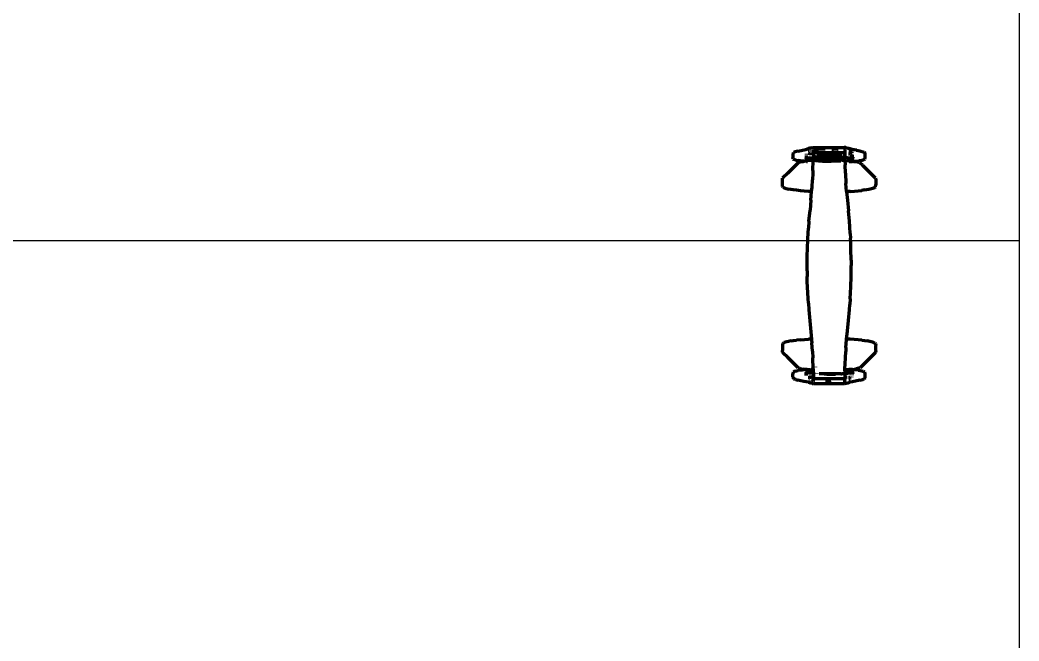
# Model space of a CAD drawing. Header units: millimetres. Extents: x 4307 to 31003, y 2809 to 20009.
# Drawn here: x 16330 to 17092, y 12804 to 13278 of the extents above; entities that cross this region are included whole.
import ezdxf

# ---------------------------------------------------------------- set-up
doc = ezdxf.new("R2010")
doc.units = ezdxf.units.MM
doc.layers.add('ProfileEdges', color=7, linetype='Continuous')

msp = doc.modelspace()

# ---------------------------------------------------------------- linework, layer by layer
msp.add_line((14569.22, 13109.79), (17092.49, 13109.79))
msp.add_lwpolyline([(14569.22, 13732.12), (17092.49, 13732.12), (17092.49, 12487.45), (14569.22, 12487.45)], close=True)
at = {"layer": 'ProfileEdges', "lineweight": 211}
for p, q in [((16920, 13175.89), (16919.86, 13175.66)), ((16919.86, 13175.66), (16919.86, 13173.19)), ((16920, 13175.89), (16920.09, 13176.26)), ((16920.09, 13176.26), (16920.18, 13176.49)), ((16920.29, 13177.06), (16920.18, 13176.49)), ((16921.51, 13177.61), (16920.29, 13177.06)), ((16923.57, 13178.04), (16921.51, 13177.61)), ((16923.57, 13178.04), (16929.75, 13179.38)), ((16929.75, 13179.38), (16931.86, 13179.95)), ((16929.91, 13174.74), (16929.9, 13173.36)), ((16929.92, 13175.71), (16929.91, 13175.82)), ((16929.92, 13175.71), (16929.92, 13175.43)), ((16930.01, 13175.85), (16930.01, 13175.41)), ((16930.01, 13174.75), (16930.01, 13173.37)), ((16932.47, 13176), (16931.36, 13176.21)), ((16931.73, 13178.5), (16931.57, 13178.44)), ((16931.73, 13178.5), (16932.57, 13178.63)), ((16932.85, 13180.23), (16931.86, 13179.95)), ((16934.68, 13175.76), (16932.72, 13175.97)), ((16934.42, 13180.64), (16932.85, 13180.23)), ((16933.35, 13178.76), (16933.87, 13178.84)), ((16934.42, 13180.64), (16934.99, 13180.75)), ((16935.45, 13175.7), (16934.68, 13175.76)), ((16934.99, 13180.75), (16936.01, 13180.88)), ((16935.43, 13179.01), (16935.07, 13178.98)), ((16935.1, 13176.15), (16935.44, 13175.92)), ((16935.44, 13175.85), (16935.1, 13176.15)), ((16935.43, 13179.01), (16935.43, 13179.09)), ((16935.58, 13179.02), (16935.43, 13179.01)), ((16935.43, 13179.01), (16935.43, 13176.14)), ((16935.56, 13176.28), (16935.43, 13179.01)), ((16935.44, 13176.12), (16935.43, 13176.14)), ((16935.45, 13175.7), (16935.43, 13173.23)), ((16935.44, 13176.08), (16935.44, 13176.12)), ((16935.49, 13176.04), (16935.44, 13176.08)), ((16935.48, 13175.98), (16935.44, 13175.92)), ((16935.44, 13175.92), (16935.44, 13175.85)), ((16935.44, 13175.92), (16935.51, 13175.88)), ((16935.44, 13175.85), (16935.45, 13175.7)), ((16935.52, 13175.84), (16935.44, 13175.85)), ((16935.59, 13175.69), (16935.45, 13175.7)), ((16935.49, 13176.04), (16935.48, 13175.98)), ((16935.48, 13175.98), (16935.51, 13175.88)), ((16935.56, 13176.28), (16935.49, 13176.04)), ((16935.58, 13175.93), (16935.49, 13176.04)), ((16935.51, 13175.88), (16935.52, 13175.84)), ((16935.58, 13175.83), (16935.52, 13175.84)), ((16935.52, 13175.84), (16935.58, 13175.79)), ((16935.76, 13176.97), (16935.56, 13176.28)), ((16935.58, 13175.93), (16935.56, 13176.28)), ((16935.65, 13175.83), (16935.58, 13175.93)), ((16935.58, 13175.83), (16935.58, 13175.93)), ((16935.58, 13175.83), (16935.64, 13175.78)), ((16935.58, 13175.79), (16935.58, 13175.83)), ((16935.59, 13175.69), (16935.58, 13175.79)), ((16935.59, 13175.6), (16935.59, 13175.69)), ((16935.63, 13175.68), (16935.59, 13175.69)), ((16935.64, 13175.75), (16935.64, 13175.78)), ((16936.7, 13177.11), (16935.76, 13176.97)), ((16935.82, 13175.03), (16935.82, 13173.37)), ((16936.84, 13179.13), (16935.96, 13179.05)), ((16936.01, 13180.88), (16958.89, 13180.88)), ((16936.7, 13177.11), (16958.22, 13177.1)), ((16936.84, 13179.13), (16939.39, 13179.31)), ((16944.14, 13179.48), (16939.39, 13179.31)), ((16944.36, 13179.48), (16944.14, 13179.48)), ((16949.62, 13179.48), (16950.81, 13179.46)), ((16953.98, 13179.39), (16950.81, 13179.46)), ((16954.34, 13179.36), (16953.98, 13179.39)), ((16958.22, 13177.1), (16959.22, 13176.93)), ((16958.53, 13179.05), (16959.05, 13179)), ((16960.29, 13180.69), (16958.89, 13180.88)), ((16959.16, 13175.51), (16959.24, 13175.66)), ((16959.34, 13175.85), (16959.17, 13175.81)), ((16959.29, 13175.76), (16959.17, 13175.74)), ((16959.24, 13175.66), (16959.17, 13175.66)), ((16959.44, 13176.56), (16959.21, 13176.67)), ((16959.21, 13176.61), (16959.44, 13176.56)), ((16959.44, 13176.56), (16959.22, 13176.93)), ((16959.24, 13175.66), (16959.29, 13175.76)), ((16959.45, 13175.68), (16959.24, 13175.66)), ((16959.35, 13175.76), (16959.29, 13175.76)), ((16959.33, 13178.98), (16959.49, 13178.96)), ((16959.39, 13175.86), (16959.34, 13175.85)), ((16959.35, 13175.76), (16959.34, 13175.85)), ((16959.45, 13176.07), (16959.39, 13175.86)), ((16959.49, 13178.96), (16959.44, 13176.56)), ((16959.44, 13176.56), (16959.49, 13176.14)), ((16959.49, 13176.11), (16959.45, 13176.07)), ((16959.45, 13176.07), (16959.45, 13175.9)), ((16959.45, 13175.68), (16959.45, 13175.9)), ((16960.14, 13175.72), (16959.45, 13175.68)), ((16959.49, 13174.24), (16959.45, 13175.68)), ((16959.49, 13179.09), (16959.49, 13178.96)), ((16959.49, 13178.96), (16959.99, 13178.91)), ((16959.49, 13176.14), (16959.49, 13176.11)), ((16960.14, 13175.72), (16960.84, 13175.8)), ((16960.29, 13180.69), (16962.07, 13180.19)), ((16962.07, 13180.19), (16962.73, 13180.02)), ((16962.33, 13175.98), (16962.78, 13176.04)), ((16962.42, 13178.61), (16963.3, 13178.46)), ((16965.14, 13179.38), (16962.73, 13180.02)), ((16962.78, 13176.04), (16963.59, 13176.19)), ((16964.16, 13178.19), (16963.54, 13178.4)), ((16964.79, 13177.75), (16964.16, 13178.19)), ((16964.38, 13176.34), (16964.5, 13176.36)), ((16964.91, 13176.56), (16964.5, 13176.36)), ((16964.67, 13175.37), (16964.76, 13175.65)), ((16964.78, 13175.63), (16964.67, 13175.37)), ((16964.79, 13177.75), (16964.92, 13176.65)), ((16964.87, 13174.8), (16964.89, 13175.49)), ((16964.91, 13176.56), (16964.93, 13176.59)), ((16964.93, 13176.59), (16964.92, 13176.65)), ((16965.02, 13175.32), (16965.07, 13174.73)), ((16968.29, 13178.68), (16965.14, 13179.38)), ((16968.29, 13178.68), (16971.06, 13178.17)), ((16971.06, 13178.17), (16974.33, 13177.19)), ((16974.33, 13177.19), (16974.83, 13176.81)), ((16974.83, 13176.81), (16974.96, 13176.58)), ((16975.06, 13175.66), (16974.96, 13176.58)), ((16975.06, 13173.19), (16975.06, 13175.66)), ((16923.89, 13169.06), (16915.84, 13161.26)), ((16919.96, 13172.27), (16919.86, 13173.19)), ((16919.96, 13172.27), (16920.43, 13171.71)), ((16921.46, 13171.27), (16920.43, 13171.71)), ((16921.46, 13171.27), (16923.5, 13170.85)), ((16925.43, 13170.59), (16923.5, 13170.85)), ((16923.89, 13169.06), (16924.25, 13169.27)), ((16924.81, 13169.48), (16924.25, 13169.27)), ((16925.93, 13169.83), (16924.81, 13169.48)), ((16928.25, 13170.3), (16925.43, 13170.59)), ((16925.93, 13169.83), (16927.89, 13170.22)), ((16927.89, 13170.22), (16928.25, 13170.3)), ((16928.25, 13170.3), (16928.42, 13170.29)), ((16928.42, 13170.29), (16930.57, 13170.57)), ((16928.42, 13170.29), (16928.65, 13170.27)), ((16929.83, 13172.33), (16929.29, 13172.06)), ((16929.82, 13172.26), (16929.29, 13172.06)), ((16929.62, 13171.8), (16929.82, 13172.26)), ((16930.15, 13172.38), (16929.82, 13172.26)), ((16929.82, 13172.26), (16929.83, 13172.33)), ((16929.86, 13172.35), (16929.83, 13172.33)), ((16929.89, 13172.48), (16929.86, 13172.35)), ((16929.89, 13172.92), (16929.89, 13172.48)), ((16930.15, 13172.38), (16930.05, 13172.93)), ((16930.8, 13172.61), (16930.15, 13172.38)), ((16930.25, 13171.85), (16930.15, 13172.38)), ((16930.15, 13170.16), (16931.02, 13170.09)), ((16931.73, 13171.3), (16930.25, 13171.85)), ((16934.19, 13170.84), (16930.57, 13170.57)), ((16932.43, 13172.92), (16930.8, 13172.61)), ((16934.52, 13170.89), (16931.73, 13171.3)), ((16932.43, 13172.92), (16933.18, 13173.03)), ((16933.18, 13173.03), (16935.43, 13173.23)), ((16934.52, 13170.89), (16934.19, 13170.84)), ((16935, 13170.85), (16934.52, 13170.89)), ((16935.39, 13170.91), (16935, 13170.85)), ((16935.06, 13163.35), (16935.39, 13170.91)), ((16935.39, 13171.01), (16935.46, 13173.14)), ((16935.39, 13170.91), (16935.39, 13171.01)), ((16935.51, 13170.91), (16935.39, 13170.91)), ((16935.43, 13173.23), (16935.45, 13173.24)), ((16935.43, 13173.23), (16935.46, 13173.14)), ((16935.45, 13173.24), (16935.77, 13173.26)), ((16935.46, 13173.14), (16935.65, 13173.04)), ((16935.66, 13173.07), (16935.46, 13173.14)), ((16935.46, 13173.14), (16935.58, 13172.93)), ((16937.38, 13170.66), (16935.96, 13170.78)), ((16937.41, 13171.01), (16936.03, 13170.94)), ((16937.84, 13173.4), (16936.39, 13173.31)), ((16937.38, 13170.66), (16937.32, 13170)), ((16937.32, 13169.95), (16937.32, 13170)), ((16937.41, 13171.01), (16937.38, 13170.66)), ((16939.57, 13170.49), (16937.38, 13170.66)), ((16937.47, 13171.64), (16937.41, 13171.01)), ((16940.29, 13171.16), (16937.41, 13171.01)), ((16937.77, 13173.15), (16937.84, 13173.4)), ((16937.84, 13173.4), (16938.1, 13174.35)), ((16938.84, 13173.46), (16937.84, 13173.4)), ((16938.1, 13174.35), (16957.09, 13174.35)), ((16938.84, 13173.46), (16943.83, 13173.58)), ((16942.52, 13170.36), (16939.57, 13170.49)), ((16940.29, 13171.16), (16949.61, 13171.26)), ((16942.52, 13170.36), (16949.1, 13170.31)), ((16943.83, 13173.58), (16947.35, 13173.61)), ((16947.35, 13173.61), (16952.46, 13173.56)), ((16949.1, 13170.31), (16956.55, 13170.56)), ((16956.17, 13171.11), (16949.61, 13171.26)), ((16952.46, 13173.56), (16957.36, 13173.36)), ((16957.79, 13171), (16956.17, 13171.11)), ((16957.36, 13173.36), (16957.09, 13174.35)), ((16957.36, 13173.36), (16958.61, 13173.31)), ((16957.42, 13173.15), (16957.36, 13173.36)), ((16957.79, 13171), (16957.73, 13171.64)), ((16959.52, 13170.94), (16957.79, 13171)), ((16959, 13174.14), (16958.99, 13174.59)), ((16959.29, 13173.26), (16959.13, 13173.29)), ((16959.16, 13172.57), (16959.29, 13173.26)), ((16959.53, 13170.83), (16959.16, 13170.8)), ((16959.29, 13173.26), (16959.46, 13173.92)), ((16959.47, 13173.24), (16959.29, 13173.26)), ((16959.46, 13173.92), (16959.47, 13174.13)), ((16959.46, 13173.92), (16959.47, 13173.24)), ((16959.47, 13174.13), (16959.49, 13174.24)), ((16959.47, 13173.24), (16959.48, 13173.1)), ((16963.27, 13172.77), (16959.47, 13173.24)), ((16959.48, 13173.1), (16959.51, 13171.13)), ((16959.51, 13171.13), (16959.49, 13170.99)), ((16959.49, 13170.99), (16959.52, 13170.94)), ((16960.09, 13170.91), (16959.52, 13170.94)), ((16959.52, 13170.94), (16959.53, 13170.83)), ((16960.09, 13170.91), (16959.53, 13170.83)), ((16959.53, 13170.83), (16959.66, 13167.61)), ((16959.95, 13161.18), (16959.66, 13167.61)), ((16960.09, 13170.91), (16960.21, 13170.9)), ((16960.83, 13170.96), (16960.21, 13170.9)), ((16960.21, 13170.9), (16964.9, 13170.44)), ((16961.37, 13171.02), (16960.83, 13170.96)), ((16963.39, 13171.35), (16961.37, 13171.02)), ((16962.7, 13170.02), (16964.71, 13170.14)), ((16963.27, 13172.77), (16964.69, 13172.47)), ((16964.32, 13171.64), (16963.39, 13171.35)), ((16964.32, 13171.64), (16964.65, 13171.96)), ((16964.75, 13172.51), (16964.43, 13172.58)), ((16964.69, 13172.47), (16964.43, 13172.58)), ((16964.65, 13171.96), (16964.74, 13172.46)), ((16964.69, 13172.47), (16964.74, 13172.46)), ((16964.74, 13172.46), (16964.75, 13172.51)), ((16965, 13172.33), (16964.74, 13172.46)), ((16964.74, 13172.46), (16965.23, 13172.35)), ((16964.75, 13172.51), (16964.8, 13172.78)), ((16965.23, 13172.35), (16964.75, 13172.51)), ((16964.84, 13173.21), (16964.87, 13174.61)), ((16964.9, 13170.44), (16966.26, 13170.24)), ((16965, 13172.33), (16965.25, 13172.06)), ((16965.08, 13174.59), (16965.17, 13173.21)), ((16965.21, 13172.75), (16965.23, 13172.35)), ((16965.23, 13172.35), (16965.25, 13172.06)), ((16966.7, 13172.04), (16965.23, 13172.35)), ((16965.31, 13170.18), (16965.68, 13170.2)), ((16966.26, 13170.24), (16966.55, 13170.25)), ((16966.26, 13170.24), (16968.87, 13169.84)), ((16966.55, 13170.25), (16970.05, 13170.65)), ((16970.3, 13169.43), (16968.87, 13169.84)), ((16972.41, 13171), (16970.05, 13170.65)), ((16970.3, 13169.43), (16971.21, 13168.84)), ((16972.99, 13167.22), (16971.21, 13168.84)), ((16973.3, 13171.22), (16972.41, 13171)), ((16972.99, 13167.22), (16982.77, 13157.62)), ((16974.24, 13171.57), (16973.3, 13171.22)), ((16974.5, 13171.71), (16974.24, 13171.57)), ((16974.5, 13171.71), (16974.77, 13172.02)), ((16974.77, 13172.02), (16975.06, 13173.19)), ((16915.84, 13161.26), (16912.15, 13157.61)), ((16934.97, 13161.18), (16934.71, 13156.06)), ((16935.06, 13163.35), (16934.97, 13161.18)), ((16959.95, 13161.18), (16960.37, 13153.29)), ((16911.8, 13155.85), (16912, 13157.29)), ((16911.8, 13152.17), (16911.8, 13155.85)), ((16911.89, 13151.08), (16911.8, 13152.17)), ((16912.15, 13157.61), (16912, 13157.29)), ((16934.41, 13150.53), (16934.71, 13156.06)), ((16960.83, 13147.19), (16960.37, 13153.29)), ((16982.91, 13157.29), (16982.77, 13157.62)), ((16982.9, 13150.74), (16983.11, 13152.18)), ((16982.91, 13157.29), (16983.11, 13155.85)), ((16983.11, 13155.85), (16983.11, 13152.18)), ((16911.89, 13151.08), (16912.19, 13150.6)), ((16912.19, 13150.6), (16912.38, 13150.41)), ((16912.38, 13150.41), (16913.18, 13149.93)), ((16913.18, 13149.93), (16913.94, 13149.66)), ((16913.94, 13149.66), (16916.37, 13149.02)), ((16920.05, 13148.39), (16916.37, 13149.02)), ((16922.46, 13148.09), (16920.05, 13148.39)), ((16925.57, 13147.78), (16922.46, 13148.09)), ((16928.34, 13147.55), (16925.57, 13147.78)), ((16931.79, 13147.28), (16928.34, 13147.55)), ((16934.11, 13147.19), (16931.79, 13147.28)), ((16933.81, 13143.93), (16934.11, 13147.19)), ((16934.11, 13147.19), (16934.41, 13150.53)), ((16963.45, 13147.26), (16960.83, 13147.15)), ((16960.83, 13147.19), (16960.83, 13147.15)), ((16960.83, 13147.15), (16961.39, 13140.46)), ((16963.45, 13147.26), (16966.74, 13147.47)), ((16966.74, 13147.47), (16972.34, 13148.05)), ((16974.62, 13148.35), (16972.34, 13148.05)), ((16974.62, 13148.35), (16977.82, 13148.94)), ((16977.82, 13148.94), (16980.87, 13149.65)), ((16980.87, 13149.65), (16982.43, 13150.32)), ((16982.43, 13150.32), (16982.9, 13150.74)), ((16933.6, 13140.53), (16932.95, 13132.87)), ((16933.6, 13140.53), (16933.81, 13143.93)), ((16961.39, 13140.46), (16962.23, 13132.52)), ((16932.03, 13124.52), (16932.95, 13132.87)), ((16962.94, 13124.46), (16962.23, 13132.52)), ((16932.03, 13124.52), (16931.63, 13119.26)), ((16963.2, 13120.27), (16962.94, 13124.46)), ((16931.15, 13111.41), (16931.63, 13119.26)), ((16963.56, 13115.08), (16963.2, 13120.27)), ((16963.56, 13115.08), (16963.74, 13111.62)), ((16930.87, 13103.11), (16931.15, 13111.41)), ((16963.96, 13106.73), (16963.74, 13111.62)), ((16964.05, 13103.11), (16963.96, 13106.73)), ((16930.68, 13086.49), (16930.73, 13098.6)), ((16930.73, 13098.6), (16930.87, 13103.11)), ((16964.21, 13094.75), (16964.05, 13103.11)), ((16964.21, 13094.75), (16964.22, 13090.6)), ((16930.68, 13086.49), (16930.74, 13082.37)), ((16964.19, 13082.37), (16964.2, 13086.34)), ((16964.2, 13086.34), (16964.21, 13086.44)), ((16964.21, 13086.44), (16964.22, 13090.6)), ((16930.83, 13078.55), (16930.74, 13082.37)), ((16931.15, 13069.78), (16930.83, 13078.55)), ((16963.96, 13074.46), (16964.19, 13082.37)), ((16931.37, 13065.51), (16931.15, 13069.78)), ((16963.52, 13065.27), (16963.96, 13074.46)), ((16931.63, 13061.93), (16931.37, 13065.51)), ((16931.63, 13061.93), (16932.03, 13056.67)), ((16962.94, 13056.73), (16963.2, 13060.93)), ((16963.52, 13065.27), (16963.2, 13060.93)), ((16932.03, 13056.67), (16932.72, 13048.5)), ((16962.23, 13048.67), (16962.94, 13056.73)), ((16932.72, 13048.5), (16933.81, 13037.27)), ((16961.39, 13040.73), (16962.23, 13048.67)), ((16960.87, 13034.5), (16961.39, 13040.73)), ((16911.89, 13030.58), (16911.8, 13029.48)), ((16912.19, 13031.06), (16911.89, 13030.58)), ((16912.38, 13031.25), (16912.19, 13031.06)), ((16912.38, 13031.25), (16913.18, 13031.72)), ((16915.12, 13032.37), (16913.18, 13031.72)), ((16916.37, 13032.64), (16915.12, 13032.37)), ((16918.12, 13033.01), (16916.37, 13032.64)), ((16918.12, 13033.01), (16920.05, 13033.26)), ((16920.05, 13033.26), (16922.46, 13033.56)), ((16925.57, 13033.88), (16922.46, 13033.56)), ((16925.57, 13033.88), (16931.79, 13034.38)), ((16934.06, 13034.47), (16931.79, 13034.38)), ((16933.81, 13037.27), (16934.06, 13034.47)), ((16934.06, 13034.47), (16934.11, 13033.92)), ((16934.11, 13033.92), (16934.32, 13031.61)), ((16934.49, 13034.48), (16934.12, 13034.47)), ((16934.71, 13025.14), (16934.32, 13031.61)), ((16960.37, 13027.9), (16960.83, 13034)), ((16960.84, 13034.5), (16960.67, 13034.51)), ((16960.83, 13034), (16960.87, 13034.5)), ((16963.45, 13034.4), (16960.87, 13034.5)), ((16969.68, 13033.93), (16963.45, 13034.4)), ((16972.34, 13033.6), (16969.68, 13033.93)), ((16972.34, 13033.6), (16976.52, 13033.05)), ((16979.62, 13032.39), (16976.52, 13033.05)), ((16980.87, 13032.01), (16979.62, 13032.39)), ((16982.43, 13031.34), (16980.87, 13032.01)), ((16982.43, 13031.34), (16982.9, 13030.91)), ((16982.9, 13030.91), (16983.11, 13029.48)), ((16911.8, 13029.48), (16911.8, 13025.81)), ((16912, 13024.37), (16911.8, 13025.81)), ((16912, 13024.37), (16912.15, 13024.04)), ((16915.84, 13020.4), (16912.15, 13024.04)), ((16934.71, 13025.14), (16934.97, 13020.05)), ((16959.95, 13020.02), (16960.14, 13024.93)), ((16960.37, 13027.9), (16960.14, 13024.93)), ((16982.77, 13024.04), (16971.07, 13012.6)), ((16982.91, 13024.37), (16982.77, 13024.04)), ((16983.11, 13025.81), (16982.91, 13024.37)), ((16983.11, 13025.81), (16983.11, 13029.48)), ((16923.89, 13012.6), (16915.84, 13020.4)), ((16934.97, 13020.02), (16934.97, 13020.05)), ((16935.34, 13011.74), (16934.97, 13020.02)), ((16959.51, 13011.36), (16959.7, 13015.45)), ((16959.7, 13015.45), (16959.95, 13020.02)), ((16920.15, 13009.17), (16919.86, 13008.01)), ((16919.86, 13005.53), (16919.86, 13008.01)), ((16920.68, 13009.63), (16920.15, 13009.17)), ((16921.89, 13010), (16920.68, 13009.63)), ((16921.89, 13010), (16923.65, 13010.4)), ((16926.98, 13010.78), (16923.65, 13010.4)), ((16923.89, 13012.6), (16924.25, 13012.39)), ((16924.25, 13012.39), (16924.81, 13012.17)), ((16924.81, 13012.17), (16925.19, 13012.03)), ((16925.19, 13012.03), (16927.57, 13011.55)), ((16930.33, 13011.09), (16926.98, 13010.78)), ((16929.13, 13011.26), (16927.57, 13011.55)), ((16930.78, 13011.12), (16929.13, 13011.26)), ((16929.88, 13008.75), (16929.29, 13009.13)), ((16929.29, 13009.13), (16929.84, 13008.89)), ((16929.84, 13008.89), (16929.62, 13009.39)), ((16929.86, 13008.85), (16929.84, 13008.89)), ((16929.86, 13008.85), (16930.05, 13008.68)), ((16929.86, 13008.85), (16930.14, 13008.76)), ((16929.88, 13008.75), (16929.86, 13008.85)), ((16929.89, 13008.72), (16929.88, 13008.75)), ((16929.98, 13008.69), (16929.89, 13008.72)), ((16929.89, 13008.57), (16929.91, 13006.74)), ((16930.11, 13008.59), (16930.01, 13008.02)), ((16930.01, 13006.71), (16930.01, 13008.02)), ((16930.14, 13008.76), (16930.12, 13008.67)), ((16930.22, 13009.19), (16930.14, 13008.76)), ((16930.14, 13008.76), (16930.47, 13008.62)), ((16930.14, 13008.59), (16930.2, 13008.54)), ((16930.43, 13009.4), (16930.22, 13009.19)), ((16930.78, 13011.12), (16930.33, 13011.09)), ((16930.96, 13009.67), (16930.43, 13009.4)), ((16932.13, 13008.31), (16930.47, 13008.62)), ((16930.81, 13011.12), (16930.78, 13011.12)), ((16935.37, 13010.73), (16930.81, 13011.12)), ((16933.08, 13010.08), (16930.96, 13009.67)), ((16935.44, 13008.03), (16932.13, 13008.31)), ((16933.08, 13010.08), (16935.38, 13010.33)), ((16935.35, 13011.34), (16934.06, 13011.29)), ((16935.34, 13011.74), (16935.35, 13011.34)), ((16936.05, 13011.37), (16935.35, 13011.34)), ((16935.35, 13011.34), (16935.37, 13010.73)), ((16935.37, 13010.73), (16935.38, 13010.33)), ((16935.5, 13010.71), (16935.37, 13010.73)), ((16935.38, 13010.33), (16935.5, 13010.34)), ((16935.38, 13010.33), (16935.44, 13008.03)), ((16935.44, 13008.03), (16935.5, 13010.34)), ((16935.51, 13007.99), (16935.44, 13008.03)), ((16935.44, 13008.03), (16935.45, 13007.63)), ((16935.44, 13007.49), (16935.45, 13007.57)), ((16935.45, 13007.4), (16935.44, 13007.49)), ((16935.45, 13007.4), (16935.44, 13005.55)), ((16935.45, 13007.63), (16935.51, 13007.99)), ((16935.45, 13007.57), (16935.45, 13007.63)), ((16935.5, 13010.71), (16935.51, 13011.04)), ((16935.5, 13010.34), (16935.5, 13010.71)), ((16935.97, 13010.68), (16935.5, 13010.71)), ((16935.5, 13010.34), (16936.01, 13010.4)), ((16935.51, 13007.99), (16935.57, 13008.42)), ((16935.77, 13007.96), (16935.51, 13007.99)), ((16935.57, 13008.42), (16935.77, 13008.48)), ((16936.1, 13010.67), (16935.97, 13010.68)), ((16936.17, 13008.59), (16936.37, 13008.65)), ((16936.22, 13008.46), (16936.38, 13008.46)), ((16937.4, 13013.1), (16937.41, 13013.25)), ((16938.04, 13008.04), (16938.07, 13007.94)), ((16956.37, 13007.83), (16939.91, 13007.83)), ((16945.62, 13007.58), (16943.61, 13007.62)), ((16945.62, 13007.58), (16947.35, 13007.58)), ((16947.35, 13007.58), (16952.46, 13007.63)), ((16956.37, 13007.83), (16952.46, 13007.63)), ((16956.37, 13007.83), (16957.09, 13007.83)), ((16957.12, 13007.95), (16957.09, 13007.83)), ((16957.19, 13007.83), (16957.09, 13007.83)), ((16959.08, 13007.98), (16957.19, 13007.83)), ((16958.54, 13008.42), (16958.68, 13008.42)), ((16958.55, 13008.72), (16958.8, 13008.72)), ((16959.08, 13007.98), (16959.05, 13008.15)), ((16959.15, 13007.99), (16959.08, 13007.98)), ((16959.1, 13007.89), (16959.08, 13007.98)), ((16959.5, 13010.34), (16959.22, 13010.36)), ((16959.23, 13008.55), (16959.27, 13008.54)), ((16959.25, 13010.74), (16959.5, 13010.75)), ((16959.34, 13008), (16959.26, 13007.99)), ((16959.34, 13008), (16959.27, 13008.54)), ((16959.3, 13011.37), (16959.51, 13011.36)), ((16959.47, 13008.01), (16959.34, 13008)), ((16959.46, 13007.28), (16959.34, 13008)), ((16959.46, 13007.28), (16959.47, 13008.01)), ((16959.49, 13006.95), (16959.46, 13007.28)), ((16959.5, 13009.3), (16959.47, 13008.01)), ((16961.47, 13008.17), (16959.47, 13008.01)), ((16959.49, 13006.95), (16959.49, 13005.97)), ((16959.5, 13010.75), (16959.51, 13011.36)), ((16959.5, 13010.75), (16961.9, 13010.88)), ((16959.5, 13010.34), (16959.5, 13010.75)), ((16959.51, 13010.07), (16959.5, 13010.34)), ((16961.62, 13010.16), (16959.5, 13010.34)), ((16959.51, 13010.07), (16959.5, 13009.3)), ((16959.51, 13011.36), (16959.51, 13013.54)), ((16959.51, 13011.36), (16962.46, 13011.23)), ((16963.27, 13008.43), (16961.47, 13008.17)), ((16961.62, 13010.16), (16963.34, 13009.85)), ((16963.93, 13011.1), (16961.9, 13010.88)), ((16963.93, 13011.1), (16962.46, 13011.23)), ((16964.78, 13008.75), (16963.27, 13008.43)), ((16963.34, 13009.85), (16964.42, 13009.48)), ((16965.36, 13011.26), (16963.93, 13011.1)), ((16969.91, 13010.59), (16963.93, 13011.1)), ((16964.74, 13008.91), (16964.42, 13009.48)), ((16964.74, 13008.91), (16964.78, 13008.75)), ((16965, 13008.87), (16964.78, 13008.75)), ((16964.83, 13008.49), (16964.92, 13008.02)), ((16964.92, 13007.59), (16964.92, 13008.02)), ((16964.92, 13006.85), (16964.92, 13007.09)), ((16965, 13008.87), (16965.25, 13009.13)), ((16965.06, 13008.85), (16965, 13008.87)), ((16965.04, 13007.12), (16965.03, 13006.87)), ((16965.07, 13008.5), (16965.05, 13007.59)), ((16965.06, 13008.85), (16965.08, 13008.88)), ((16966.7, 13009.16), (16965.08, 13008.88)), ((16965.08, 13008.88), (16965.25, 13009.13)), ((16965.08, 13008.88), (16965.08, 13008.81)), ((16965.36, 13011.26), (16968.06, 13011.67)), ((16970.08, 13012.16), (16968.06, 13011.67)), ((16969.91, 13010.59), (16972.41, 13010.19)), ((16970.3, 13012.23), (16970.08, 13012.16)), ((16970.3, 13012.23), (16971.07, 13012.6)), ((16972.41, 13010.19), (16973.59, 13009.85)), ((16973.59, 13009.85), (16973.83, 13009.78)), ((16974.75, 13009.29), (16973.83, 13009.78)), ((16975.06, 13008.01), (16974.75, 13009.29)), ((16975.06, 13005.53), (16975.06, 13008.01)), ((16920, 13005.3), (16919.86, 13005.53)), ((16920, 13005.3), (16920.09, 13004.94)), ((16920.09, 13004.94), (16920.18, 13004.71)), ((16920.29, 13004.14), (16920.18, 13004.71)), ((16920.29, 13004.14), (16920.58, 13004.01)), ((16921.94, 13003.51), (16920.58, 13004.01)), ((16921.94, 13003.51), (16923.7, 13003.08)), ((16928.27, 13002.16), (16923.7, 13003.08)), ((16931.62, 13001.43), (16928.27, 13002.16)), ((16931.45, 13004.98), (16932.43, 13005.17)), ((16931.62, 13001.43), (16933.12, 13000.9)), ((16931.97, 13005.38), (16932.58, 13005.43)), ((16932.58, 13005.41), (16931.97, 13005.38)), ((16932.44, 13002.6), (16932.29, 13002.62)), ((16932.43, 13005.17), (16932.54, 13005.19)), ((16932.82, 13005.45), (16933.65, 13005.53)), ((16933.71, 13005.46), (16932.84, 13005.42)), ((16932.91, 13005.26), (16933.74, 13005.42)), ((16934.42, 13000.55), (16933.12, 13000.9)), ((16933.87, 13002.37), (16933.35, 13002.45)), ((16933.9, 13005.55), (16934.94, 13005.64)), ((16934.15, 13005.49), (16934.18, 13005.49)), ((16934.18, 13005.49), (16934.94, 13005.64)), ((16935.44, 13005.55), (16934.18, 13005.49)), ((16934.42, 13000.55), (16934.99, 13000.44)), ((16935.61, 13000.35), (16934.99, 13000.44)), ((16935.43, 13002.17), (16935.07, 13002.21)), ((16935.43, 13005.22), (16935.44, 13005.26)), ((16935.43, 13005.22), (16935.44, 13004.93)), ((16935.43, 13002.17), (16935.44, 13004.79)), ((16935.43, 13002.1), (16935.43, 13002.17)), ((16935.52, 13002.16), (16935.43, 13002.17)), ((16935.48, 13005.55), (16935.44, 13005.55)), ((16935.44, 13005.55), (16935.44, 13005.26)), ((16935.44, 13005.26), (16935.49, 13005.28)), ((16935.49, 13005.26), (16935.44, 13004.93)), ((16935.49, 13005.26), (16935.44, 13005.26)), ((16935.44, 13004.93), (16935.44, 13004.79)), ((16935.44, 13004.79), (16935.5, 13004.55)), ((16935.78, 13005.55), (16935.48, 13005.55)), ((16935.52, 13005.46), (16935.49, 13005.38)), ((16935.66, 13005.45), (16935.49, 13005.26)), ((16935.49, 13005.38), (16935.49, 13005.28)), ((16935.49, 13005.28), (16935.49, 13005.26)), ((16935.76, 13004.22), (16935.5, 13004.55)), ((16936.01, 13000.31), (16935.61, 13000.35)), ((16935.66, 13005.45), (16935.78, 13005.55)), ((16935.66, 13005.45), (16935.8, 13005.46)), ((16936.7, 13004.09), (16935.76, 13004.22)), ((16935.81, 13005.57), (16935.78, 13005.55)), ((16935.88, 13004.5), (16935.99, 13004.44)), ((16936.64, 13004.44), (16935.99, 13004.44)), ((16959.28, 13000.35), (16936.01, 13000.31)), ((16936.32, 13005.48), (16936.45, 13005.48)), ((16936.66, 13002.03), (16936.32, 13002.07)), ((16936.43, 13005.6), (16936.38, 13005.6)), ((16936.66, 13002.03), (16936.7, 13002.03)), ((16958.22, 13004.1), (16936.7, 13004.09)), ((16947.46, 13001.66), (16944.75, 13001.7)), ((16948.96, 13001.7), (16947.46, 13001.66)), ((16958.22, 13004.1), (16959.33, 13004.4)), ((16958.23, 13002.03), (16958.32, 13002.04)), ((16958.32, 13002.04), (16958.71, 13002.08)), ((16959.14, 13002.13), (16959.5, 13002.16)), ((16960.73, 13000.65), (16959.28, 13000.35)), ((16959.45, 13005.49), (16959.33, 13005.5)), ((16959.33, 13004.4), (16959.36, 13004.41)), ((16959.33, 13004.4), (16959.34, 13004.19)), ((16959.35, 13004.06), (16959.49, 13002.74)), ((16959.45, 13005.3), (16959.36, 13004.41)), ((16959.49, 13005.88), (16959.45, 13005.49)), ((16959.45, 13005.49), (16959.45, 13005.3)), ((16960.08, 13005.45), (16959.45, 13005.49)), ((16959.49, 13002.74), (16959.45, 13005.3)), ((16959.49, 13005.97), (16959.49, 13005.88)), ((16959.5, 13002.16), (16959.49, 13002.74)), ((16959.49, 13002.1), (16959.5, 13002.16)), ((16959.49, 13002.1), (16959.51, 13001.23)), ((16959.5, 13002.16), (16960.11, 13002.23)), ((16960.73, 13000.65), (16961.93, 13000.94)), ((16961.06, 13005.34), (16961.36, 13005.3)), ((16961.93, 13000.94), (16963.24, 13001.43)), ((16962.33, 13005.19), (16962.49, 13005.17)), ((16962.71, 13002.6), (16962.42, 13002.55)), ((16963.33, 13005.02), (16962.49, 13005.17)), ((16963.44, 13002.75), (16962.71, 13002.6)), ((16965.4, 13001.88), (16963.24, 13001.43)), ((16964.16, 13004.87), (16963.44, 13005)), ((16963.44, 13002.75), (16963.54, 13002.79)), ((16964.16, 13004.87), (16964.36, 13004.81)), ((16964.92, 13005.36), (16964.92, 13005.5)), ((16965, 13005.55), (16965, 13005.49)), ((16965.02, 13005.38), (16965, 13005.49)), ((16971.06, 13003.03), (16965.4, 13001.88)), ((16971.06, 13003.03), (16973.14, 13003.52)), ((16973.14, 13003.52), (16974.34, 13004.01)), ((16974.96, 13004.61), (16974.34, 13004.01)), ((16974.96, 13004.61), (16975.06, 13005.53))]:
    msp.add_line(p, q, dxfattribs=at)

doc.saveas('drawing.dxf')
